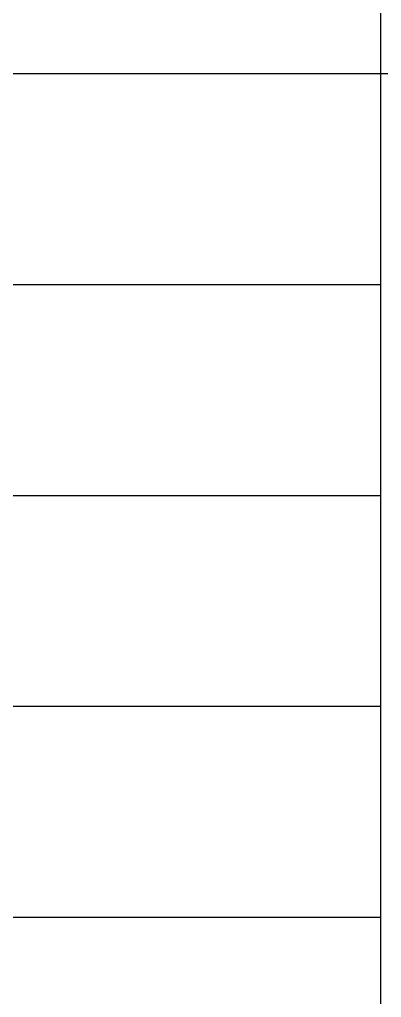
# Model space of a CAD drawing. Header units: millimetres. Extents: x 806395 to 2097197, y -233789 to 193681.
# Drawn here: x 2083819 to 2084680, y -176022 to -173700 of the extents above; entities that cross this region are included whole.
import ezdxf

# ---------------------------------------------------------------- set-up
doc = ezdxf.new("R2010")
doc.units = ezdxf.units.MM

# ---------------------------------------------------------------- blocks, each defined once
blk = doc.blocks.new('ntnntyht')
at = {"lineweight": 25, "ltscale": 15}
for p, q in [((1990506.7, -44360.9), (1990506.7, -50106.1)), ((1983723.2, -46968.9), (1990506.7, -46968.9)), ((1990506.7, -46968.9), (2003044.1, -46968.9)), ((1983723.2, -47491.3), (1990506.7, -47491.3)), ((1983723.2, -48013.7), (1990506.7, -48013.7)), ((1983723.2, -48536.2), (1990506.7, -48536.2)), ((1983723.2, -49058.6), (1990506.7, -49058.6))]:
    blk.add_line(p, q, dxfattribs=at)

msp = doc.modelspace()

# ---------------------------------------------------------------- block references
at = {"color": 3, "xscale": 0.9585492227979296, "yscale": 0.9585492227979296, "zscale": 0.9585492227979296}
msp.add_blockref('ntnntyht', (176678.857, -128806.512), dxfattribs=at)

doc.saveas('drawing.dxf')
